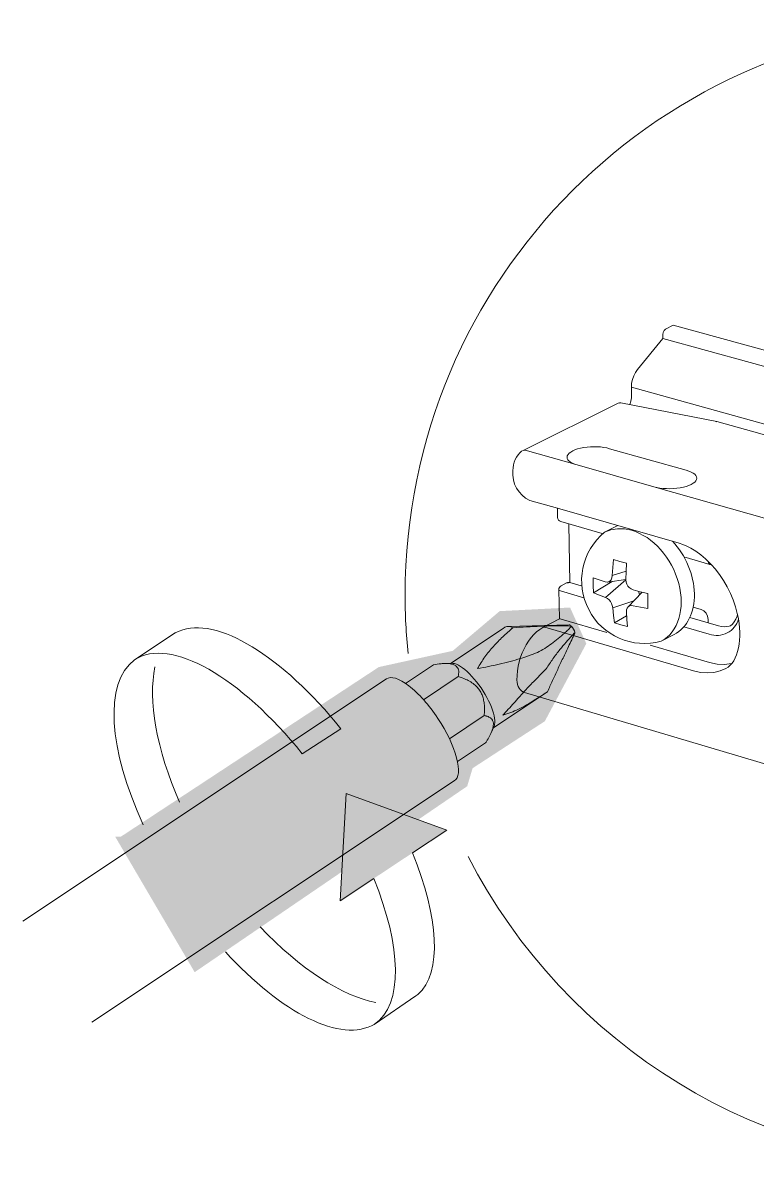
# Model space of a CAD drawing. Header units: metres. Extents: x -8.4 to 7.9, y -3.9 to 2.
# Drawn here: x 1.2063 to 1.3224, y -2.1917 to -2.0108 of the extents above; entities that cross this region are included whole.
import ezdxf

# ---------------------------------------------------------------- set-up
doc = ezdxf.new("R2010")
doc.units = ezdxf.units.M
doc.header["$MEASUREMENT"] = 0
for name, color, linetype, lineweight in [('PDF15_Geometry_Num_Penna__1', 255, 'Continuous', 18), ('PDF15_Geometry_Num_Penna__7', 7, 'Continuous', 18), ('PDF15_Solid Fills_Num_Penna__7', 7, 'Continuous', 18)]:
    doc.layers.add(name, color=color, linetype=linetype, lineweight=lineweight)

msp = doc.modelspace()

# ---------------------------------------------------------------- hatches: boundary and pattern name
at = {"layer": 'PDF15_Geometry_Num_Penna__1', "linetype": 'Continuous', "lineweight": 18}
msp.add_hatch(color=255, dxfattribs=at).paths.add_polyline_path([(1.221804074298214, -2.13945561501073), (1.220947753509029, -2.13945561501073), (1.233503650158804, -2.160857677726176), (1.276596690777698, -2.131464280480699), (1.277453011566884, -2.128610870685779), (1.28886814000011, -2.121191409517569), (1.295431280379134, -2.108919960295157), (1.292863807265126, -2.103213140705318), (1.281733126259263, -2.103783524813593), (1.274313665091053, -2.110059239258161), (1.262612599976917, -2.112628201625717)])
at = {"layer": 'PDF15_Geometry_Num_Penna__7', "linetype": 'Continuous', "lineweight": 18}
for points in [[(1.257465739686041, -2.13261666487491), (1.256518574465011, -2.1495628809795), (1.273360542836265, -2.138411350453614)], [(1.268778109659051, -2.164397335555281), (1.261894779767548, -2.169112312283212), (1.268481748203315, -2.164619234333696)]]:
    msp.add_hatch(color=7, dxfattribs=at).paths.add_polyline_path(points)
at = {"layer": 'PDF15_Solid Fills_Num_Penna__7', "linetype": 'Continuous', "lineweight": 18}
msp.add_hatch(color=7, dxfattribs=at).paths.add_polyline_path([(1.231044594702974, -2.106932849288184), (1.230428043734761, -2.107214318208456), (1.223998936174912, -2.111492943647289)])

# ---------------------------------------------------------------- linework, layer by layer
at = {"layer": 'PDF15_Geometry_Num_Penna__1', "color": 255, "linetype": 'Continuous', "lineweight": 18, "flags": 128}
for points in [[(1.231044594702974, -2.106932849288184), (1.230428043734761, -2.107214318208456), (1.223998936174912, -2.111492943647289)], [(1.250503181540355, -2.126319951955338), (1.256624013616097, -2.122379387071539)], [(1.261826274104413, -2.146046753356428), (1.256518574465011, -2.1495628809795), (1.257465739720527, -2.13261666487491), (1.273360542821352, -2.138411350423988), (1.267939659912423, -2.141997472963741)], [(1.268778109659051, -2.164397335555281), (1.268481748203315, -2.164619234333696), (1.261894779767548, -2.169112312283212)]]:
    msp.add_lwpolyline(points, dxfattribs=at)
at = {"layer": 'PDF15_Geometry_Num_Penna__1', "color": 255, "linetype": 'Continuous', "lineweight": 18}
for points in [[(1.256624013616097, -2.122379387071539), (1.247418937445742, -2.110906177750004), (1.236949485014486, -2.104448774372774), (1.231044594702973, -2.106932849288184)], [(1.256624013616097, -2.122379387071539), (1.247418937445742, -2.110906177750004), (1.236949485014486, -2.104448774372774), (1.231044594702973, -2.106932849288184)], [(1.223998936174912, -2.111492943647289), (1.229635760848071, -2.107741513963884), (1.24077984513585, -2.114256998229424), (1.250503181540356, -2.126319951955338)], [(1.223998936174912, -2.111492943647289), (1.229635760848071, -2.107741513963884), (1.24077984513585, -2.114256998229424), (1.250503181540356, -2.126319951955338)], [(1.267939659912423, -2.141997472963741), (1.272057445968243, -2.152058869923281), (1.272724631557035, -2.160960138370169), (1.268778109659051, -2.164397335555281)], [(1.267939659912423, -2.141997472963741), (1.272057445968243, -2.152058869923281), (1.272724631557035, -2.160960138370169), (1.268778109659051, -2.164397335555281)], [(1.261894779767548, -2.169112312283212), (1.266544229339437, -2.166017643413774), (1.266209147291495, -2.156812567243419), (1.261826274104413, -2.146046753356427)], [(1.261894779767548, -2.169112312283212), (1.266544229339437, -2.166017643413774), (1.266209147291495, -2.156812567243419), (1.261826274104413, -2.146046753356427)]]:
    msp.add_open_spline(points, degree=3, dxfattribs=at)
at = {"layer": 'PDF15_Geometry_Num_Penna__7', "color": 7, "linetype": 'Continuous', "lineweight": 18, "flags": 128}
for points in [[(1.276745169356276, -2.142554155939389, 0.2812222425384446), (1.357211027722306, -2.191672716407055, 0.4142000264687585), (1.447648927835092, -2.101234816294268, 0.4142117309013628), (1.357211027722307, -2.010793937674389, 0.4142089659737271), (1.266774616863067, -2.101234816294268, 0.0254041707507424), (1.267240753223092, -2.110478613056829)], [(1.300749702644071, -2.070882339764904), (1.300816719053659, -2.070851065440429), (1.300885224716794, -2.070839151412058, 0.1526109227143463), (1.300443958890993, -2.070905125344164), (1.285468025228303, -2.078373731879406), (1.285207405857681, -2.078518189473407), (1.284903598134214, -2.078777319590483), (1.284631064735221, -2.07908559507459), (1.284394273421342, -2.079434080404449), (1.284202159713855, -2.079818307819423), (1.284045788091482, -2.080233809558871), (1.283920690793584, -2.080664203833783), (1.283853674383995, -2.081127361686717), (1.283829846327253, -2.08156966999, 0.3220877746224542), (1.28647297352142, -2.086277945076972), (1.290854357454956, -2.087531896563049), (1.290888610286523, -2.088977961756612, 0.3482074045971665), (1.291386765597797, -2.089619830035114), (1.2979588414981, -2.091505225024868)], [(1.302601142652967, -2.091010494996751), (1.301460374436417, -2.090784128457697), (1.300341945023064, -2.090760300400954), (1.299292021272846, -2.090943478587163), (1.298309113932215, -2.091315791973765, 0.8102075464392081), (1.307254613209431, -2.108538413536568), (1.309321697131847, -2.107457215461875)], [(1.292311443124762, -2.099334677694405), (1.291453633082014, -2.099763731641094, 0.272849929123804), (1.291079234740463, -2.100383112191077), (1.291159654431969, -2.100508209488975), (1.291351768139456, -2.100600543208853), (1.295034692159726, -2.101674295015814)], [(1.31083418303358, -2.106257919580951), (1.314878995665627, -2.107432940629068, 0.4288843329702108), (1.319497766614461, -2.105048645701268)], [(1.279399019175976, -2.11101965887024, -0.008037897515660643), (1.280045355215119, -2.11017376285588, -0.01995737320177954), (1.280743815128385, -2.109365098180181, -0.02204433309442483), (1.282224133153515, -2.107843081055749, -0.01485866233820712), (1.28381465594108, -2.106419354665382, 0.2534963283934709), (1.282563682962096, -2.106314362290361), (1.282258385985082, -2.106519879279765), (1.273954308210305, -2.112046499190489)], [(1.278795871489681, -2.111917678758725, 0.01439087801853053), (1.278238890663324, -2.112867822521333, 0.000203377812291944), (1.27996165916581, -2.112541080293251, 0.009811793660845693), (1.281672811490634, -2.112165788399557, 0.009157224363130758), (1.283366092772901, -2.111744329645923, 0.01009049986786665), (1.285035545998426, -2.11126032224334, 0.00422675996501349), (1.28638183120438, -2.11081652468651, 0.008675889878348357), (1.287707266860683, -2.110323581762648, 0.008933414642290766), (1.288845652271559, -2.109664587068362, 0.01068620310322891), (1.289922382585612, -2.108930385069982, 0.003911652472574244), (1.290976774096471, -2.108133634422654, 0.005730791474776467), (1.291987977254482, -2.107266888858644, 0.001911940301892747), (1.292559850616303, -2.106717354300019)], [(1.292092820704149, -2.106106015719218, 0.01038683212763506), (1.290150834079632, -2.106116440494042, 0.002600347437572002), (1.288243100286681, -2.106173032128806, 0.002483153282795214), (1.28599581668515, -2.106275790623508, 0.006961023878847148), (1.283814060239661, -2.106418758963963)], [(1.292218662628821, -2.108706699187312, 0.01410756042752052), (1.291265540359119, -2.1098519351645, 0.01197695333236126), (1.290151578706405, -2.111315871400621, 0.009132774055182194), (1.289102548508315, -2.112895671562652, 0.005788873698336487), (1.287377992901573, -2.114638098211951, 0.004981020851062888), (1.286088299330383, -2.115987361924997, 0.00260594003340444), (1.284829880083667, -2.117381303244436, 0.001362769147509791), (1.283973559294481, -2.118334425514138)], [(1.287200473878841, -2.117875139720425, 0.006792735343774782), (1.288234015840048, -2.117218378906458, -0.004201371459755625), (1.289285428843813, -2.116528854514471, 0.0008177859218531345), (1.290078158506567, -2.114768407897262, -0.0006634270473728522), (1.290901715717732, -2.11299768543058, -0.004739625728624299), (1.291744633224999, -2.111215048935529, -0.002477445644950573), (1.292608400281916, -2.109393691848271, 0.005723663674272204), (1.293128149769613, -2.10829462273102)], [(1.27245492773978, -2.112102197273125, 0.01933310169681014), (1.271286757257977, -2.11225573931376), (1.26685176019677, -2.115207439842743)], [(1.274353726011451, -2.112197509500095, 0.03451661430397514), (1.273900992933343, -2.112103686526673, 0.03844169724854716), (1.273214447048449, -2.112063476680923)], [(1.277862109516082, -2.115505290552024, 0.04014103507218646), (1.277151735574448, -2.114984051810776, 0.03136631948319745), (1.276363920448395, -2.114571528578425)], [(1.279327535005749, -2.119481597520936, -0.01109185985511652), (1.279284346652903, -2.120290262196637), (1.273787511813107, -2.123949358160164)], [(1.285952479406949, -2.11861083097235, -0.01662222827948039), (1.284714909709883, -2.119278016561141, -0.01877825505206404), (1.283472872252179, -2.119824572612676, -0.01104393779769909), (1.282229643391636, -2.120240670053541, 0.003202670986956682), (1.283097878209193, -2.119289037037386)], [(1.279773417517544, -2.124170065535742, 0.01677582536985644), (1.280218704327921, -2.123345019071031, 0.03013113711513812), (1.280559743390048, -2.122555714691434, 0.02973163811177995), (1.28069526546277, -2.122085110570769, 0.03221675520103802), (1.280739943069172, -2.121662162563589, 0.0602811742707255), (1.280701222476939, -2.121286870669898)]]:
    msp.add_lwpolyline(points, format="xyb", dxfattribs=at)
for points in [[(1.307525359504169, -2.060049956244388), (1.30753727353254, -2.060687356762251), (1.303504374928864, -2.065576576155112)], [(1.307931330020919, -2.05921567640769), (1.307728791538608, -2.059398854593898), (1.307570930662688, -2.059713087092191), (1.307526253056296, -2.060051147647226)], [(1.309186472909833, -2.058595998007029), (1.30793103217021, -2.059215527482335)], [(1.335535984831804, -2.065823643318462), (1.335513646028608, -2.065823643318462), (1.335491307225412, -2.065813218543637), (1.309186621835188, -2.058596295857738)], [(1.335557430082873, -2.068363565241863), (1.335366805628932, -2.06833973718512), (1.335152353118249, -2.068296548832274), (1.307537124607185, -2.06068795246367)], [(1.302566294119981, -2.068364309868636), (1.302600546951548, -2.067768608450072), (1.302725644249446, -2.067168439270869), (1.302917757956934, -2.066578694866491), (1.303187312848833, -2.066042563589784), (1.303504523854218, -2.065576427229758)], [(1.302318929105922, -2.071121067108393), (1.302466365207017, -2.070599828367151), (1.302555720419801, -2.070057740076257), (1.302589973251369, -2.069539479842107), (1.302566145194626, -2.06836445879399)], [(1.336744960860779, -2.077872746986394), (1.30256659197069, -2.068363863092572)], [(1.300885522567503, -2.070838853561349), (1.316063994712505, -2.073811403639982), (1.316075908740876, -2.07382033916126)], [(1.315907027388713, -2.07384342259123), (1.315984468573127, -2.073812148266755), (1.316063399011086, -2.073812148266755)], [(1.316075908740876, -2.073820637011969), (1.335863620612014, -2.07933236438723), (1.335942551049974, -2.079363638711704), (1.336011056713108, -2.07942320885356)], [(1.29912239529391, -2.078101943107186), (1.311241940654587, -2.081522758503288)], [(1.285467429526884, -2.078373136177987), (1.285614865627979, -2.078325480064502), (1.285771237250352, -2.078349308121245)], [(1.285771386175707, -2.078349010270536), (1.293993555005431, -2.080675224310027)], [(1.293994299632204, -2.0806759689368), (1.306125759021253, -2.084120612389644)], [(1.30612501439448, -2.084119867762871), (1.42463832236417, -2.117720406276953)], [(1.31012306446517, -2.093040794356571), (1.290855102081728, -2.087532045488403)], [(1.292842510939411, -2.099289404386594), (1.292684650063493, -2.089994973003455)], [(1.300387665106939, -2.090254996672658), (1.298308667156152, -2.091315345197701)], [(1.315227778846196, -2.096478885093811), (1.315059493195452, -2.096283792879231), (1.314291038365505, -2.095530230584748), (1.313522583535558, -2.094873469770782), (1.312743703930786, -2.094309042676693), (1.311975249100839, -2.093832481541842), (1.31133189156879, -2.093506335015178), (1.310710872839937, -2.093235290869732), (1.310122617689106, -2.093040198655152)], [(1.299744009724181, -2.09562881916952), (1.299620401679829, -2.09690659871234), (1.299529557213498, -2.098172464226787), (1.299472965578734, -2.098520949556647), (1.299347868280836, -2.09881433250529), (1.299179582630092, -2.099006446212776), (1.298987468922605, -2.099131543510675), (1.298726849551983, -2.099198559920263), (1.298433466603341, -2.099155371567417)], [(1.299743414022762, -2.095629712721649), (1.300750149420135, -2.095923095670291), (1.301776245113611, -2.096219457126026)], [(1.30177654296432, -2.096218563573899), (1.301719951329556, -2.097503789384449), (1.301685698497989, -2.098791993702093)], [(1.310857117538195, -2.095213168504718), (1.31496894657983, -2.096386700299288), (1.314843849281932, -2.096307769861328), (1.314764918843972, -2.096163312267326), (1.314732155265951, -2.095957795277922)], [(1.301719802404202, -2.09744764452575), (1.299529110437434, -2.098172911002851)], [(1.315239395023859, -2.096478885093811), (1.314968350878412, -2.096386551373933)], [(1.319339310037123, -2.104315039404306), (1.319306546459102, -2.104131861218098), (1.319011674256913, -2.103084915974972), (1.318649785645135, -2.102023078196383), (1.318210455848944, -2.10099549324936), (1.317701131136073, -2.099957483527513), (1.317114365238788, -2.098947769623048), (1.316481432481564, -2.098000604367531), (1.315791908089576, -2.097110030746779), (1.315227480995487, -2.096478587243102)], [(1.294593426333925, -2.099794857040245), (1.292819725360152, -2.099276596806095)], [(1.296513223080601, -2.098512162960723), (1.297451452814839, -2.098838309487387), (1.298432870901922, -2.099155520492772)], [(1.296558347463057, -2.100871140578235), (1.296513669856665, -2.099696119530118), (1.296513669856665, -2.098512162960723)], [(1.299529557213498, -2.099088206232474), (1.296558496388412, -2.100870842727526)], [(1.301686294199408, -2.098861095066647), (1.298466528032071, -2.101650466959071)], [(1.298805333213879, -2.099190517951112), (1.301687038826181, -2.098769059197479)], [(1.301685847423343, -2.098791546926029), (1.301720100254911, -2.099178752848096), (1.301833283524438, -2.099527238177956), (1.302001569175182, -2.099817642619505), (1.302217510939412, -2.100067837215302), (1.302498979859683, -2.100280800472438), (1.302826615639893, -2.100432704334172), (1.303968873109989, -2.100723108775722), (1.305142404904559, -2.101004577695993)], [(1.291079830441882, -2.100383261116431), (1.291172164161759, -2.10501632889931)], [(1.296558645313767, -2.100871885205009), (1.297496875048004, -2.101266537394807), (1.298466379106717, -2.10165076480978), (1.298759762055359, -2.101796711657328), (1.299032295454352, -2.102023078196383), (1.299234833936664, -2.102280719059912), (1.299404608840954, -2.102566655740822), (1.299540130913678, -2.102901737788764), (1.299619061351637, -2.103277029682459)], [(1.302002015951246, -2.103140018356189), (1.304238874777953, -2.100791465513502)], [(1.303662831506202, -2.100644178337762), (1.303764100747358, -2.100925647258034), (1.303843031185317, -2.101208605431852)], [(1.305141958128495, -2.101004875546703), (1.305153872156867, -2.102194789130284), (1.305176210960063, -2.103366831671308)], [(1.302928331657113, -2.10216902504393), (1.299619210276992, -2.103277029682459)], [(1.2999018706001, -2.105647921328343), (1.299744009724181, -2.10447141102668), (1.299620401679829, -2.103277029682459)], [(1.302861017396815, -2.10292437444267), (1.302534870870152, -2.102890121611102), (1.302262337471159, -2.102960116527783), (1.302058309735301, -2.103092660093414), (1.301900448859381, -2.10328924156154), (1.3017887548434, -2.10355879645344), (1.301764926786658, -2.103895367754928), (1.301833432449793, -2.105085281338509), (1.301934701690949, -2.10623796358343)], [(1.305176806661481, -2.103367576298081), (1.304001785613365, -2.103163548562223), (1.302861017396815, -2.102925267994797)], [(1.313568452544787, -2.103503396221513), (1.312326415087082, -2.103140018356189)], [(1.314686733032786, -2.105094663635851), (1.314595888566455, -2.10458533892298), (1.314359097252576, -2.10409984226685), (1.313997208640798, -2.103715614851876), (1.313568303619433, -2.103504140848286)], [(1.284462481233767, -2.114672797819582), (1.284474395262139, -2.113959445370852), (1.284541411671727, -2.113226732626019), (1.284654594941254, -2.112495509134732), (1.284822880591999, -2.111782156686002), (1.285038822356228, -2.111068804237272), (1.285297952473303, -2.110382258352377), (1.285592824675492, -2.109726986791957), (1.285930885230527, -2.10909107552764), (1.286292773842304, -2.108517712912273), (1.286687426032103, -2.107974135367833), (1.287116331053468, -2.107476724683333), (1.287569064131577, -2.107046330408421), (1.288064985562531, -2.106663592246993), (1.288574310275403, -2.106359784523526), (1.29117156846034, -2.105016477824665)], [(1.29119465189031, -2.105004265945584), (1.291285496356641, -2.104992351917213), (1.291431443204189, -2.105028094002327)], [(1.291431741054899, -2.105028242927681), (1.298681427318818, -2.107137025949397)], [(1.301799775319644, -2.10450834451463), (1.299902466301519, -2.105647623477633)], [(1.311783433244061, -2.104778644033304), (1.316336081335434, -2.106098122675422), (1.316787325159996, -2.106202370423671), (1.317228144209733, -2.106247048030063), (1.317646624456274, -2.106238112508784), (1.318007023814505, -2.106180031620474), (1.318221476325188, -2.106123439985711)], [(1.314697008882256, -2.105623795420891), (1.314686584107431, -2.105095110411916)], [(1.318220880623769, -2.106122844284292), (1.318538091629155, -2.105839886110474), (1.318831474577797, -2.105467572723872), (1.319068265891676, -2.105059517252156), (1.319260379599163, -2.104597848652769), (1.319339310037123, -2.104314890478951)], [(1.231044594702974, -2.106932849288184), (1.230428043734761, -2.107214318208456), (1.223998936174912, -2.111492943647289)], [(1.292712350179456, -2.105943091381241), (1.282980078253672, -2.106191796723491)], [(1.288574012424694, -2.106359784523526), (1.288709534497417, -2.106328510199051), (1.288877820148162, -2.106340424227422)], [(1.288877969073516, -2.106340275302068), (1.312393282571316, -2.113239986982582)], [(1.301934999541658, -2.106237665732721), (1.300907414594636, -2.105956196812449), (1.29990216845081, -2.105647921328342)], [(1.29324743897868, -2.108051874402956), (1.293592945801447, -2.107267037783998)], [(1.305549120048083, -2.109149305341305), (1.314934395897553, -2.111895488880883)], [(1.274214480804863, -2.112026096416903), (1.273048395278024, -2.112057370741378)], [(1.280925206210337, -2.121700734230441), (1.280962437548997, -2.121411819042438), (1.280965416056089, -2.121084183262227), (1.280929673970976, -2.120716337636265), (1.280855211293656, -2.120312749925188), (1.280745006531221, -2.119891291171554), (1.280600548937219, -2.119434090332806), (1.280430774032929, -2.118954550690862), (1.280214832268699, -2.118463097020547), (1.279979530208367, -2.117965686336047), (1.279714443077106, -2.117453383116082), (1.279431484903288, -2.116942569149664), (1.279118741658543, -2.116424308915513), (1.278788127371239, -2.115929876738106), (1.278442620548473, -2.115441401574883), (1.278085199697335, -2.114975265214857), (1.277721821832011, -2.11451806437611), (1.277348019191862, -2.114096605622476), (1.276972727298167, -2.113706421193317), (1.276595946150926, -2.113346021835086), (1.276229589778509, -2.113025832322608), (1.275875147434463, -2.112750320416522), (1.275529640611697, -2.112512039849097), (1.275206472592126, -2.112313969127424), (1.274887772333194, -2.112172490040515), (1.274597367891644, -2.112080156320638), (1.274332280760384, -2.112039946474885), (1.274214629730217, -2.112026543192967)], [(1.314934098046844, -2.11189504210482), (1.316121033123332, -2.112142258193523), (1.317284140143078, -2.112209274603112), (1.318402569556431, -2.11208566655876)], [(1.27517579396907, -2.114120135828509), (1.269670023607995, -2.117782210299129)], [(1.317499486205889, -2.112843994464591), (1.316573170500023, -2.113240135907936), (1.315590263159392, -2.113476927221815), (1.314550764183999, -2.113552879152682), (1.313488926405409, -2.113476927221815), (1.312392835795252, -2.113240135907936)], [(1.263821724931246, -2.114509873481604), (1.206338027293401, -2.152777732610133)], [(1.285637651207239, -2.116639803903679), (1.285387456611442, -2.116522152873513), (1.285162579325935, -2.116380673786604), (1.284958551590077, -2.116185581572024), (1.284800690714157, -2.115969639807795), (1.284654743866609, -2.115677746112699), (1.284551985371907, -2.115362024360859), (1.284484968962318, -2.115032899327104), (1.284462630159122, -2.114672499968872)], [(1.280729965070402, -2.122221079419556), (1.28903404284518, -2.116694459508832)], [(1.423384817654158, -2.157524430438603), (1.285637800132593, -2.116639952829034)], [(1.250503181540355, -2.126319951955338), (1.256624013616097, -2.122379387071539)], [(1.280360481265538, -2.123041211347564), (1.280842999414575, -2.121988309090253)], [(1.279502373372098, -2.124597481303561), (1.275067376310891, -2.127549181832544)], [(1.217249043401168, -2.168772613549276), (1.274551052106351, -2.130626873211553)], [(1.261826274104413, -2.146046753356428), (1.256518574465011, -2.1495628809795), (1.257465739720527, -2.13261666487491), (1.273360542821352, -2.138411350423988), (1.267939659912423, -2.141997472963741)], [(1.268778109659051, -2.164397335555281), (1.268481748203315, -2.164619234333696), (1.261894779767548, -2.169112312283212)]]:
    msp.add_lwpolyline(points, dxfattribs=at)
msp.add_lwpolyline([(1.292819427509447, -2.099277192507499, 0.2078423695041117), (1.292311592050117, -2.099335273395823), (1.29244711412284, -2.099289106535885), (1.292617037952486, -2.099312041040499), (1.292718307193641, -2.099277788208932)], format="xyb", close=True, dxfattribs=at)
at = {"layer": 'PDF15_Geometry_Num_Penna__7', "color": 7, "linetype": 'Continuous', "lineweight": 18}
for centre, radius, start, end in [((1.291822614840838, -2.107476002755715), 0.001816426438224145, 10.3254069097801, 46.1519758816652), ((1.273295879876509, -2.113437142703621), 0.001958436064244976, 352.6772166021394, 4.858828592905394), ((1.273584396242374, -2.119584988950177), 0.005962046062820242, 30.35985541156431, 37.0202796403977), ((1.275081393027054, -2.118636407755245), 0.004187872193439951, 10.91506984378656, 20.25373249024542), ((1.2797999564666, -2.121324327452019), 0.0008115374359075952, 43.36202150109967, 63.14303658325131)]:
    msp.add_arc(centre, radius, start, end, dxfattribs=at)
for centre, major_axis, ratio, start_param, end_param in [((1.296493126905641, -2.07937079088311), (0.004113977048446867, 0.0001028609286339235), 0.3830177610541482, 0.8679620263404892, 4.05028283675521), ((1.308734522383105, -2.082835534985447), (0.00416141112381553, 8.514849192752659e-05), 0.3820067620985891, 4.026777685051297, 7.199434648031406), ((1.302739723483764, -2.099937410155417), (-0.00451547494368246, 0.008601094262706168), 0.7248149757156913, 3.14157141297021, 5.674335480851642), ((1.305016390234653, -2.098935478898189), (-0.004217980192323972, 0.008565786120080755), 0.7239836395210336, 3.155741646976451, 5.119603925220071), ((1.315718665785888, -2.105972062976054), (-0.001126717266412329, 0.007088603990474347), 0.5403692149788416, 3.317831667526919, 4.861773165090767), ((1.26887349703459, -2.1214476502175), (-0.005035675635910272, 0.006949056959971614), 0.3418027761558561, 4.569259437996957, 6.289903708833713), ((1.269719214203063, -2.122986490549018), (-0.004842692044482015, 0.007633624750763785), 0.3421397517618183, 3.137244657659165, 4.790964557475474)]:
    msp.add_ellipse(centre, major_axis=major_axis, ratio=ratio, start_param=start_param, end_param=end_param, dxfattribs=at)
for points in [[(1.256624013616097, -2.122379387071539), (1.247418937445742, -2.110906177750004), (1.236949485014486, -2.104448774372774), (1.231044594702973, -2.106932849288184)], [(1.292584274374464, -2.106126865268868), (1.292421945737906, -2.106108994226311), (1.292264084861986, -2.106108994226311), (1.292092820704148, -2.106106015719218)], [(1.292559850616303, -2.106717354300019), (1.29269490546907, -2.106717354300019), (1.292703261301631, -2.106435885379748), (1.292830894761749, -2.106435885379748)], [(1.293080195805419, -2.106165585861074), (1.292919356422407, -2.106150693325611), (1.292748092264569, -2.106126865268868), (1.292584274374465, -2.106126865268868)], [(1.293080195805419, -2.106165585861074), (1.292987862085541, -2.106044956323815), (1.292856807773457, -2.105961558125216), (1.292712350179456, -2.105943687082659)], [(1.29283089476175, -2.106435885379748), (1.292959437272752, -2.106435885379748), (1.292957154840276, -2.106166330487847), (1.293079600103999, -2.106166330487847)], [(1.293609625441166, -2.107150429231315), (1.293708702783336, -2.107150429231315), (1.293296841953673, -2.107393177559379), (1.293407086958855, -2.107393177559379)], [(1.293387279886688, -2.107730195636932), (1.293472167338833, -2.107541060436538), (1.293537694494876, -2.107342989714865), (1.293609178665104, -2.107150876007378)], [(1.293593690428221, -2.107267335634708), (1.293633260878617, -2.107267335634708), (1.293610072217229, -2.107149684604541), (1.29361007221723, -2.107149684604541)], [(1.223998936174912, -2.111492943647289), (1.229635760848071, -2.107741513963884), (1.24077984513585, -2.114256998229424), (1.250503181540356, -2.126319951955338)], [(1.293176252659162, -2.107646350662269), (1.292867977175055, -2.107982921963758), (1.292535873634206, -2.10833438580071), (1.29221866262882, -2.108706699187312)], [(1.293407086958855, -2.107393177559379), (1.293517703515412, -2.107393177559379), (1.293058790293374, -2.107646350662268), (1.293176252659162, -2.107646350662268)], [(1.293128149769613, -2.10829462273102), (1.293227929757222, -2.108102509023534), (1.293306860195182, -2.107916352330233), (1.293387279886689, -2.107730195636932)], [(1.225374410750376, -2.137556369962995), (1.219904382474415, -2.125694465465847), (1.219082314516798, -2.115120765286342), (1.223998340473494, -2.111492943647289)], [(1.231110419709725, -2.133992586226438), (1.227433452703641, -2.125636384577536), (1.226124398836347, -2.117802910923424), (1.227208575418133, -2.112614351567735)], [(1.273214447048449, -2.112063476680918), (1.272968720213291, -2.112050073399001), (1.272714057856856, -2.112072412202197), (1.272454927739781, -2.112102197273125)], [(1.274726039398054, -2.112376219925664), (1.274845847971554, -2.112376219925664), (1.274495205098361, -2.112252611881312), (1.274353726011451, -2.112197509500095)], [(1.27498516951513, -2.112604075718265), (1.27510014143217, -2.112604075718265), (1.274602907756329, -2.112376219925664), (1.274726039398054, -2.112376219925664)], [(1.275153455165874, -2.112881076877897), (1.275256332300704, -2.112881076877897), (1.274873753839956, -2.112604075718265), (1.27498516951513, -2.112604075718265)], [(1.279399019175977, -2.11101965887024), (1.279184566665294, -2.111316020325976), (1.278976071168796, -2.111606424767525), (1.27879587148968, -2.111917678758725)], [(1.275247278139297, -2.113271261307056), (1.27522940709674, -2.113128292966601), (1.275202600532905, -2.11300021716161), (1.275153455165874, -2.112881076877897)], [(1.276363920448395, -2.114571528578426), (1.275973736019236, -2.11439132889931), (1.27557759457589, -2.114251339065948), (1.275175496118361, -2.114120284753864)], [(1.27517579396907, -2.114120135828509), (1.275198132772266, -2.113971210473868), (1.275224939336101, -2.113826752879866), (1.275238342618019, -2.113686763046505)], [(1.278344627665119, -2.115995254968793), (1.278188256042747, -2.115822501557409), (1.278039330688105, -2.115652726653119), (1.277862109516083, -2.115505290552025)], [(1.279010324000364, -2.11718665780592), (1.27893735057659, -2.116973694548784), (1.278836081335434, -2.116765199052287), (1.278728855080093, -2.116571596091253)], [(1.279315620977377, -2.118661018816865), (1.279290303667089, -2.118392953178511), (1.279256050835521, -2.11811148425824), (1.279193502186573, -2.117843418619887)], [(1.28595247940695, -2.118610830972352), (1.286366491892852, -2.11838744294039), (1.286777525871661, -2.118129802076861), (1.28720047387884, -2.117875139720425)], [(1.279327535005749, -2.119481597520937), (1.279333492019934, -2.119207574868398), (1.27933944903412, -2.118936530722951), (1.279315620977378, -2.118661018816866)], [(1.283973559294481, -2.118334425514138), (1.283678687092292, -2.118642700998244), (1.283391261157836, -2.118973315285547), (1.283097878209194, -2.119289037037386)], [(1.279587260824242, -2.120365022724667), (1.279690407088227, -2.120365022724667), (1.279179794304005, -2.120290560047346), (1.279284942354323, -2.120290560047346)], [(1.280166580453796, -2.120600324784999), (1.279999784056598, -2.120494587783204), (1.279797245574287, -2.120417146598791), (1.279587260824243, -2.120365022724667)], [(1.280571657418419, -2.12098157369288), (1.28066500641572, -2.12098157369288), (1.280299014222813, -2.120767121182197), (1.280389968485758, -2.120767121182197)], [(1.280701222476957, -2.121286870669894), (1.280678883673761, -2.121179644414553), (1.280459715468691, -2.12098157369288), (1.280571657418419, -2.12098157369288)], [(1.280843297265284, -2.121988160164898), (1.28089280234703, -2.121988160164898), (1.280925206210337, -2.121700734230441), (1.280925206210338, -2.121700734230441)], [(1.279502373372098, -2.124597481303561), (1.279597685599068, -2.124454512963106), (1.279681083797667, -2.124307076862011), (1.279773417517544, -2.124170065535742)], [(1.267939659912423, -2.141997472963741), (1.272057445968243, -2.152058869923281), (1.272724631557035, -2.160960138370169), (1.268778109659051, -2.164397335555281)], [(1.261894779767548, -2.169112312283212), (1.266544229339437, -2.166017643413774), (1.266209147291495, -2.156812567243419), (1.261826274104413, -2.146046753356427)], [(1.243840410099075, -2.153693921391884), (1.250162291403582, -2.160377691308168), (1.256933927279104, -2.164656316747001), (1.262167164241186, -2.165663052144374)], [(1.238361744152546, -2.157632252395363), (1.247218334993041, -2.167321335968301), (1.25670339083012, -2.172201619839883), (1.261964923609583, -2.169057805603413)]]:
    msp.add_open_spline(points, degree=3, dxfattribs=at)

doc.saveas('drawing.dxf')
